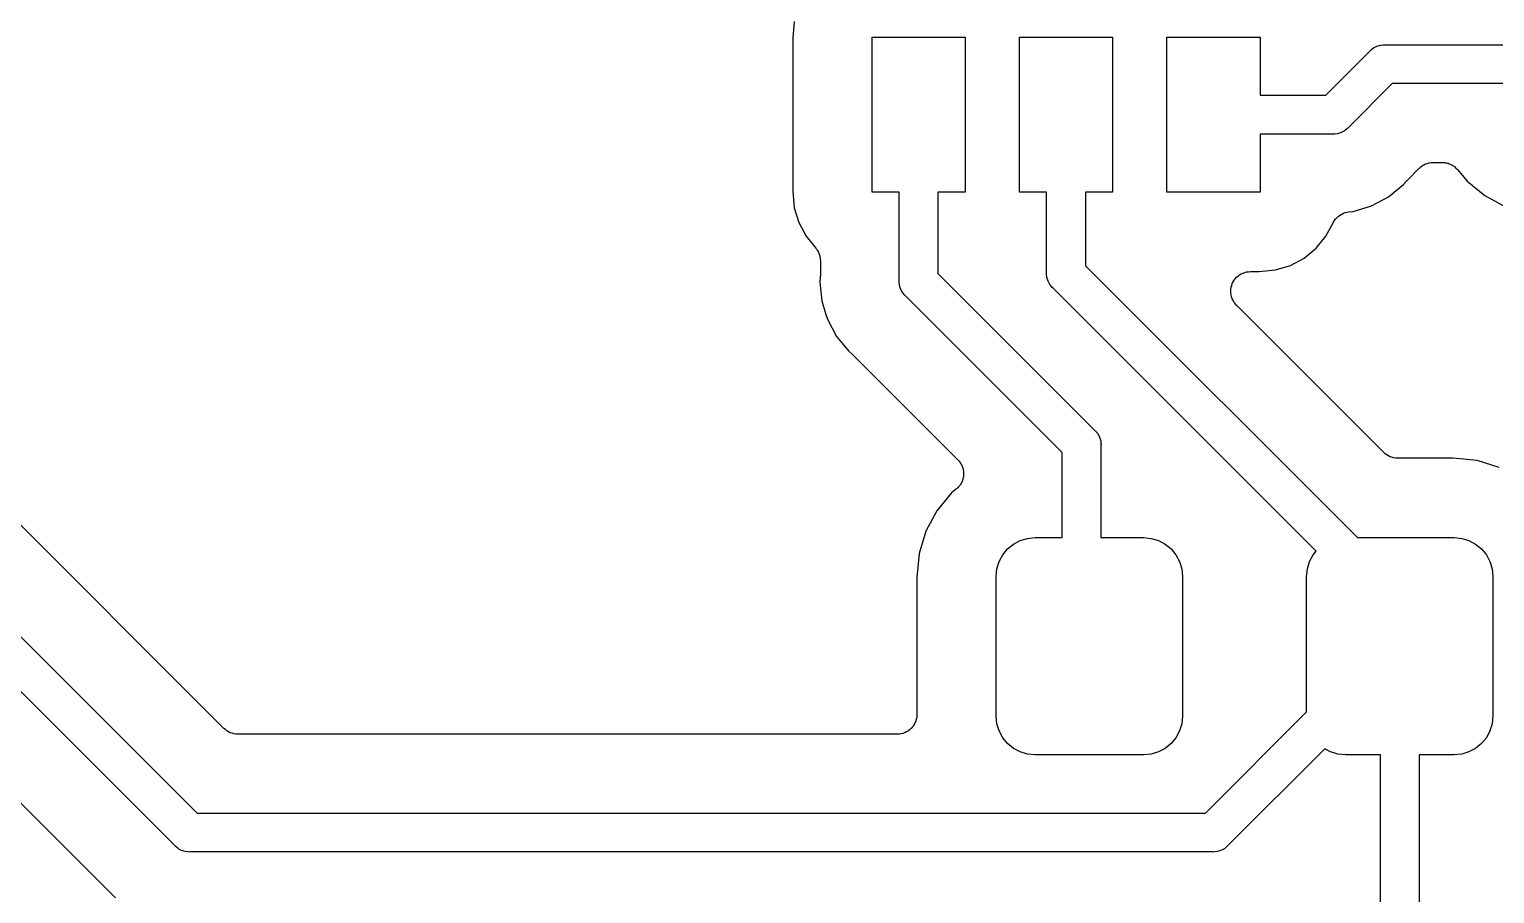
# Model space of a CAD drawing. Extents: x 35.5 to 134.5, y -94.5 to -35.5.
# Drawn here: x 47.47 to 56.91, y -84.14 to -78.58 of the extents above; entities that cross this region are included whole.
import ezdxf

# ---------------------------------------------------------------- set-up
doc = ezdxf.new("R2010")
doc.units = 0
doc.layers.add('BLACK', color=7, linetype='CONTINUOUS')

msp = doc.modelspace()

# ---------------------------------------------------------------- linework, layer by layer
at = {"layer": 'BLACK', "linetype": 'CONTINUOUS'}
for p, q in [((52.3994, -78.5254), (52.3889, -78.6312)), ((52.3889, -78.6312), (52.3889, -79.6188)), ((52.9, -79.625), (52.9, -78.625)), ((52.9, -78.625), (53.5, -78.625)), ((53.5, -78.625), (53.5, -79.625)), ((53.85, -79.625), (53.85, -78.625)), ((53.85, -78.625), (54.45, -78.625)), ((54.45, -78.625), (54.45, -79.625)), ((54.8, -79.625), (54.8, -78.625)), ((54.8, -78.625), (55.4, -78.625)), ((55.4, -78.625), (55.4, -79)), ((55.8232, -79), (56.1073, -78.7159)), ((56.1073, -78.7159), (56.1112, -78.7112)), ((56.1112, -78.7112), (56.1184, -78.7052)), ((56.1184, -78.7052), (56.1302, -78.6956)), ((56.1302, -78.6956), (56.1519, -78.684)), ((56.1519, -78.684), (56.1755, -78.6768)), ((56.1755, -78.6768), (56.1939, -78.675)), ((56.1939, -78.675), (56.2, -78.6744)), ((56.1939, -78.675), (56.1939, -78.675)), ((56.2, -78.6744), (56.2061, -78.675)), ((56.2061, -78.675), (57.025, -78.675)), ((56.2518, -78.925), (55.9677, -79.209)), ((57.025, -78.925), (56.2518, -78.925)), ((55.4, -79), (55.8232, -79)), ((55.8689, -79.25), (55.4, -79.25)), ((55.4, -79.25), (55.4, -79.625)), ((55.875, -79.2506), (55.8689, -79.25)), ((55.8811, -79.25), (55.875, -79.2506)), ((55.8995, -79.2482), (55.8811, -79.25)), ((55.8811, -79.25), (55.8811, -79.25)), ((55.9231, -79.241), (55.8995, -79.2482)), ((55.9448, -79.2294), (55.9231, -79.241)), ((55.9638, -79.2138), (55.9448, -79.2294)), ((55.9677, -79.209), (55.9638, -79.2138)), ((44.3903, -79.4636), (48.5518, -83.625)), ((48.725, -83.0798), (45.1068, -79.4616)), ((56.349, -79.5462), (56.425, -79.4702)), ((56.425, -79.4702), (56.4253, -79.4699)), ((56.4253, -79.4699), (56.4263, -79.469)), ((56.4253, -79.4699), (56.4253, -79.4699)), ((56.4253, -79.4699), (56.4253, -79.4699)), ((56.4263, -79.469), (56.4355, -79.4616)), ((56.4355, -79.4616), (56.4445, -79.4542)), ((56.4445, -79.4542), (56.4451, -79.4539)), ((56.4451, -79.4539), (56.4456, -79.4535)), ((56.4456, -79.4535), (56.4561, -79.4481)), ((56.4561, -79.4481), (56.4664, -79.4426)), ((56.4664, -79.4426), (56.467, -79.4424)), ((56.467, -79.4424), (56.4676, -79.4421)), ((56.4676, -79.4421), (56.4789, -79.4388)), ((56.4789, -79.4388), (56.4901, -79.4354)), ((56.4901, -79.4354), (56.4908, -79.4354)), ((56.4908, -79.4354), (56.4914, -79.4352)), ((56.4914, -79.4352), (56.5031, -79.4341)), ((56.5031, -79.4341), (56.5148, -79.433)), ((56.5148, -79.433), (56.5743, -79.433)), ((56.5743, -79.433), (56.5761, -79.433)), ((56.5761, -79.433), (56.5817, -79.4336)), ((56.5817, -79.4336), (56.5872, -79.4337)), ((56.5872, -79.4337), (56.5939, -79.435)), ((56.5939, -79.435), (56.6007, -79.4358)), ((56.6007, -79.4358), (56.6061, -79.4375)), ((56.6061, -79.4375), (56.6115, -79.4386)), ((56.6115, -79.4386), (56.6178, -79.4412)), ((56.6178, -79.4412), (56.6244, -79.4433)), ((56.6244, -79.4433), (56.6293, -79.446)), ((56.6293, -79.446), (56.6344, -79.4481)), ((56.6344, -79.4481), (56.6401, -79.4519)), ((56.6401, -79.4519), (56.6461, -79.4552)), ((56.6461, -79.4552), (56.6504, -79.4588)), ((56.6504, -79.4588), (56.655, -79.4619)), ((56.655, -79.4619), (56.6598, -79.4667)), ((56.6598, -79.4667), (56.6651, -79.4711)), ((56.6651, -79.4711), (56.6686, -79.4755)), ((56.6686, -79.4755), (56.6725, -79.4794)), ((56.6725, -79.4794), (56.7336, -79.5539)), ((56.2284, -79.6539), (56.3248, -79.5748)), ((56.3248, -79.5748), (56.3406, -79.5554)), ((56.3406, -79.5554), (56.3418, -79.5541)), ((56.3418, -79.5541), (56.3456, -79.5503)), ((56.3456, -79.5503), (56.349, -79.5462)), ((56.7336, -79.5539), (56.847, -79.6469)), ((48.4073, -83.8341), (44.2136, -79.6403)), ((52.3889, -79.6188), (52.3994, -79.7246)), ((53.075, -79.625), (52.9, -79.625)), ((53.075, -80.1939), (53.075, -79.625)), ((53.5, -79.625), (53.325, -79.625)), ((53.325, -79.625), (53.325, -80.1482)), ((54.025, -79.625), (53.85, -79.625)), ((54.025, -80.1439), (54.025, -79.625)), ((54.45, -79.625), (54.275, -79.625)), ((54.275, -79.625), (54.275, -80.0982)), ((55.4, -79.625), (54.8, -79.625)), ((56.1184, -79.7126), (56.2284, -79.6539)), ((56.847, -79.6469), (56.9763, -79.716)), ((52.3994, -79.7246), (52.4284, -79.8203)), ((55.9055, -79.7787), (55.9154, -79.7722)), ((55.9154, -79.7722), (55.9252, -79.7657)), ((55.9252, -79.7657), (55.9258, -79.7655)), ((55.9258, -79.7655), (55.9263, -79.7652)), ((55.9263, -79.7652), (55.9373, -79.7608)), ((55.9373, -79.7608), (55.9481, -79.7563)), ((55.9481, -79.7563), (55.9487, -79.7562)), ((55.9487, -79.7562), (55.9493, -79.7559)), ((55.9493, -79.7559), (55.9609, -79.7538)), ((55.9609, -79.7538), (55.9724, -79.7515)), ((55.9724, -79.7515), (55.9991, -79.7488)), ((55.9991, -79.7488), (56.1184, -79.7126)), ((52.4284, -79.8203), (52.4756, -79.9086)), ((55.8244, -79.9086), (55.8729, -79.818)), ((55.8729, -79.818), (55.8731, -79.8175)), ((55.8731, -79.8175), (55.8737, -79.8164)), ((55.8731, -79.8175), (55.8731, -79.8175)), ((55.8731, -79.8175), (55.8731, -79.8175)), ((55.8737, -79.8164), (55.8804, -79.8067)), ((55.8804, -79.8067), (55.887, -79.7969)), ((55.887, -79.7969), (55.8874, -79.7965)), ((55.8874, -79.7965), (55.8878, -79.796)), ((55.8878, -79.796), (55.8962, -79.7878)), ((55.8962, -79.7878), (55.9046, -79.7795)), ((55.9046, -79.7795), (55.9051, -79.7791)), ((55.9051, -79.7791), (55.9055, -79.7787)), ((52.4756, -79.9086), (52.5382, -79.9849)), ((55.7609, -79.9859), (55.8244, -79.9086)), ((52.5382, -79.9849), (52.5393, -79.9863)), ((52.5393, -79.9863), (52.5423, -79.9909)), ((52.5423, -79.9909), (52.5458, -79.9952)), ((52.5458, -79.9952), (52.549, -80.0012)), ((52.549, -80.0012), (52.5528, -80.007)), ((52.5528, -80.007), (52.5548, -80.0122)), ((52.5548, -80.0122), (52.5574, -80.017)), ((52.5574, -80.017), (52.5594, -80.0236)), ((52.5594, -80.0236), (52.562, -80.0301)), ((52.562, -80.0301), (52.563, -80.0355)), ((52.563, -80.0355), (52.5646, -80.0408)), ((52.5646, -80.0408), (52.5653, -80.0476)), ((52.5653, -80.0476), (52.5665, -80.0544)), ((52.5665, -80.0544), (52.5665, -80.0599)), ((55.5953, -80.0966), (55.6836, -80.0494)), ((55.6836, -80.0494), (55.7609, -79.9859)), ((52.5665, -80.0599), (52.567, -80.0654)), ((52.567, -80.0654), (52.567, -80.1627)), ((53.325, -80.1482), (54.3341, -81.1573)), ((54.0244, -80.15), (54.025, -80.1439)), ((54.0268, -80.1745), (54.0244, -80.15)), ((54.275, -80.0982), (56.0268, -81.85)), ((55.268, -80.157), (55.2788, -80.1513)), ((55.2788, -80.1513), (55.2895, -80.1457)), ((55.2895, -80.1457), (55.2897, -80.1456)), ((55.2897, -80.1456), (55.2899, -80.1455)), ((55.2899, -80.1455), (55.3015, -80.142)), ((55.3015, -80.142), (55.3132, -80.1385)), ((55.3132, -80.1385), (55.3134, -80.1385)), ((55.3134, -80.1385), (55.3136, -80.1384)), ((55.3136, -80.1384), (55.3257, -80.1373)), ((55.3257, -80.1373), (55.3379, -80.1361)), ((55.3379, -80.1361), (55.3938, -80.1361)), ((55.3938, -80.1361), (55.4996, -80.1256)), ((55.4996, -80.1256), (55.5953, -80.0966)), ((52.5664, -80.1751), (52.5639, -80.2)), ((52.5639, -80.2), (52.5664, -80.2249)), ((52.567, -80.1645), (52.5664, -80.1698)), ((52.5664, -80.1698), (52.5664, -80.1751)), ((52.5664, -80.2249), (52.5664, -80.225)), ((52.5664, -80.225), (52.5762, -80.3241)), ((52.567, -80.1627), (52.567, -80.1645)), ((53.0744, -80.2), (53.075, -80.1939)), ((53.075, -80.2061), (53.0744, -80.2)), ((53.0768, -80.2245), (53.075, -80.2061)), ((53.075, -80.2061), (53.075, -80.2061)), ((53.084, -80.2481), (53.0768, -80.2245)), ((54.034, -80.1981), (54.0268, -80.1745)), ((54.0456, -80.2198), (54.034, -80.1981)), ((54.0565, -80.2331), (54.0456, -80.2198)), ((54.0612, -80.2388), (54.0565, -80.2331)), ((54.066, -80.2427), (54.0612, -80.2388)), ((55.7612, -81.9379), (54.066, -80.2427)), ((55.2122, -80.2497), (55.2135, -80.2375)), ((55.2135, -80.2373), (55.2136, -80.2371)), ((55.2135, -80.2375), (55.2135, -80.2373)), ((55.2136, -80.2371), (55.2172, -80.2255)), ((55.2172, -80.2255), (55.2208, -80.2139)), ((55.2208, -80.2139), (55.2209, -80.2137)), ((55.2209, -80.2137), (55.221, -80.2134)), ((55.221, -80.2134), (55.2268, -80.2028)), ((55.2268, -80.2028), (55.2326, -80.1921)), ((55.2326, -80.1921), (55.2327, -80.1919)), ((55.2327, -80.1919), (55.2328, -80.1917)), ((55.2328, -80.1917), (55.2406, -80.1824)), ((55.2406, -80.1824), (55.2484, -80.173)), ((55.2484, -80.173), (55.2486, -80.1728)), ((55.2486, -80.1728), (55.2487, -80.1726)), ((55.2487, -80.1726), (55.2582, -80.1649)), ((55.2582, -80.1649), (55.2676, -80.1573)), ((55.2676, -80.1573), (55.2678, -80.1572)), ((55.2678, -80.1572), (55.268, -80.157)), ((52.5762, -80.3241), (52.6008, -80.4054)), ((53.0956, -80.2698), (53.084, -80.2481)), ((53.1112, -80.2888), (53.0956, -80.2698)), ((53.116, -80.2927), (53.1112, -80.2888)), ((54.125, -81.3018), (53.116, -80.2927)), ((55.2109, -80.2617), (55.2122, -80.2497)), ((55.2109, -80.262), (55.2109, -80.2617)), ((55.2109, -80.2622), (55.2109, -80.262)), ((55.212, -80.2742), (55.2109, -80.2622)), ((55.213, -80.2864), (55.212, -80.2742)), ((55.2131, -80.2866), (55.213, -80.2864)), ((55.2131, -80.2869), (55.2131, -80.2866)), ((55.2165, -80.2984), (55.2131, -80.2869)), ((55.22, -80.3102), (55.2165, -80.2984)), ((55.2201, -80.3104), (55.22, -80.3102)), ((55.2201, -80.3106), (55.2201, -80.3104)), ((55.2257, -80.3213), (55.2201, -80.3106)), ((55.2314, -80.3322), (55.2257, -80.3213)), ((55.2315, -80.3324), (55.2314, -80.3322)), ((55.2316, -80.3326), (55.2315, -80.3324)), ((55.2392, -80.3421), (55.2316, -80.3326)), ((44.2116, -80.3568), (48.026, -84.1712)), ((52.6008, -80.4054), (52.6008, -80.4054)), ((52.6008, -80.4054), (52.6124, -80.4434)), ((55.2468, -80.3516), (55.2392, -80.3421)), ((55.2471, -80.3519), (55.2468, -80.3516)), ((55.2481, -80.3529), (55.2471, -80.3519)), ((55.2471, -80.3519), (55.2471, -80.3519)), ((55.2471, -80.3519), (55.2471, -80.3519)), ((56.1969, -81.3017), (55.2481, -80.3529)), ((52.6124, -80.4434), (52.6711, -80.5534)), ((52.6711, -80.5534), (52.6933, -80.5804)), ((52.6933, -80.5804), (52.6933, -80.5804)), ((52.6933, -80.5804), (52.7502, -80.6498)), ((52.7502, -80.6498), (52.7696, -80.6656)), ((52.7696, -80.6656), (52.7709, -80.6668)), ((52.7709, -80.6668), (52.7747, -80.6706)), ((52.7747, -80.6706), (52.7788, -80.674)), ((52.7788, -80.674), (53.4531, -81.3483)), ((54.3341, -81.1573), (54.3388, -81.1612)), ((54.3388, -81.1612), (54.3427, -81.1659)), ((54.3427, -81.1659), (54.3427, -81.1659)), ((54.3427, -81.1659), (54.3524, -81.1777)), ((54.3524, -81.1777), (54.3544, -81.1802)), ((54.3544, -81.1802), (54.366, -81.2019)), ((54.366, -81.2019), (54.3732, -81.2255)), ((54.3732, -81.2255), (54.375, -81.2439)), ((54.375, -81.2439), (54.375, -81.2439)), ((54.375, -81.2439), (54.3756, -81.25)), ((54.3756, -81.25), (54.375, -81.2561)), ((54.375, -81.2561), (54.375, -81.85)), ((53.4531, -81.3483), (53.4544, -81.3496)), ((53.4544, -81.3496), (53.458, -81.3541)), ((53.458, -81.3541), (53.4621, -81.3583)), ((53.4621, -81.3583), (53.4657, -81.3638)), ((53.4657, -81.3638), (53.4699, -81.369)), ((53.4699, -81.369), (53.4725, -81.3741)), ((53.4725, -81.3741), (53.4757, -81.379)), ((53.4757, -81.379), (53.4782, -81.3851)), ((54.125, -81.85), (54.125, -81.3018)), ((56.206, -81.3092), (56.1969, -81.3017)), ((56.215, -81.3167), (56.206, -81.3092)), ((56.2156, -81.317), (56.215, -81.3167)), ((56.2161, -81.3175), (56.2156, -81.317)), ((56.2264, -81.323), (56.2161, -81.3175)), ((56.2367, -81.3287), (56.2264, -81.323)), ((56.2373, -81.3289), (56.2367, -81.3287)), ((56.2379, -81.3292), (56.2373, -81.3289)), ((56.2491, -81.3326), (56.2379, -81.3292)), ((56.2603, -81.3362), (56.2491, -81.3326)), ((56.261, -81.3362), (56.2603, -81.3362)), ((56.2616, -81.3364), (56.261, -81.3362)), ((56.2733, -81.3376), (56.2616, -81.3364)), ((56.285, -81.3389), (56.2733, -81.3376)), ((56.2863, -81.3389), (56.285, -81.3389)), ((56.2867, -81.3389), (56.2863, -81.3389)), ((56.2863, -81.3389), (56.2863, -81.3389)), ((56.2863, -81.3389), (56.2863, -81.3389)), ((56.6438, -81.3389), (56.2867, -81.3389)), ((56.7984, -81.3542), (56.6438, -81.3389)), ((56.941, -81.3974), (56.7984, -81.3542)), ((53.4782, -81.3851), (53.4813, -81.391)), ((53.4813, -81.391), (53.4829, -81.3965)), ((53.4829, -81.3965), (53.4851, -81.4019)), ((53.4859, -81.4696), (53.4848, -81.4753)), ((53.4851, -81.4019), (53.4863, -81.4084)), ((53.4877, -81.4641), (53.4859, -81.4696)), ((53.4863, -81.4084), (53.4882, -81.4148)), ((53.4884, -81.4575), (53.4877, -81.4641)), ((53.4882, -81.4148), (53.4887, -81.4206)), ((53.4897, -81.451), (53.4884, -81.4575)), ((53.4887, -81.4206), (53.4898, -81.4262)), ((53.4903, -81.4395), (53.4897, -81.4452)), ((53.4897, -81.4452), (53.4897, -81.451)), ((53.4898, -81.4262), (53.4898, -81.4329)), ((53.4898, -81.4329), (53.4903, -81.4395)), ((53.4123, -81.5623), (53.3177, -81.6775)), ((53.4439, -81.5363), (53.4123, -81.5623)), ((53.448, -81.5322), (53.4439, -81.5363)), ((53.4525, -81.5286), (53.448, -81.5322)), ((53.4568, -81.5235), (53.4525, -81.5286)), ((53.4614, -81.5188), (53.4568, -81.5235)), ((53.4647, -81.514), (53.4614, -81.5188)), ((53.4684, -81.5095), (53.4647, -81.514)), ((53.4716, -81.5037), (53.4684, -81.5095)), ((53.4752, -81.4982), (53.4716, -81.5037)), ((53.4775, -81.4929), (53.4752, -81.4982)), ((53.4802, -81.4878), (53.4775, -81.4929)), ((53.4822, -81.4814), (53.4802, -81.4878)), ((53.4848, -81.4753), (53.4822, -81.4814)), ((53.3177, -81.6775), (53.2474, -81.809)), ((53.2474, -81.809), (53.2042, -81.9516)), ((53.9012, -81.8548), (53.95, -81.85)), ((53.95, -81.85), (54.125, -81.85)), ((54.375, -81.85), (54.65, -81.85)), ((54.65, -81.85), (54.6988, -81.8548)), ((56.0268, -81.85), (56.65, -81.85)), ((56.65, -81.85), (56.6988, -81.8548)), ((53.7421, -81.9611), (53.7732, -81.9232)), ((53.7732, -81.9232), (53.8111, -81.8921)), ((53.8111, -81.8921), (53.8543, -81.869)), ((53.8543, -81.869), (53.9012, -81.8548)), ((54.6988, -81.8548), (54.7457, -81.869)), ((54.7457, -81.869), (54.7889, -81.8921)), ((54.7889, -81.8921), (54.8268, -81.9232)), ((54.8268, -81.9232), (54.8579, -81.9611)), ((55.7421, -81.9611), (55.7612, -81.9379)), ((56.6988, -81.8548), (56.7457, -81.869)), ((56.7457, -81.869), (56.7889, -81.8921)), ((56.7889, -81.8921), (56.8268, -81.9232)), ((56.8268, -81.9232), (56.8579, -81.9611)), ((53.2042, -81.9516), (53.1889, -82.1062)), ((53.7048, -82.0512), (53.719, -82.0043)), ((53.719, -82.0043), (53.7421, -81.9611)), ((54.8579, -81.9611), (54.881, -82.0043)), ((54.881, -82.0043), (54.8952, -82.0512)), ((55.7048, -82.0512), (55.719, -82.0043)), ((55.719, -82.0043), (55.7421, -81.9611)), ((56.8579, -81.9611), (56.881, -82.0043)), ((56.881, -82.0043), (56.8952, -82.0512)), ((53.1889, -82.1062), (53.1889, -82.99)), ((53.7, -82.1), (53.7048, -82.0512)), ((53.7, -83), (53.7, -82.1)), ((54.8952, -82.0512), (54.9, -82.1)), ((54.9, -82.1), (54.9, -83)), ((55.7, -82.1), (55.7048, -82.0512)), ((55.7, -82.9732), (55.7, -82.1)), ((56.8952, -82.0512), (56.9, -82.1)), ((56.9, -82.1), (56.9, -83)), ((55.0482, -83.625), (55.7, -82.9732)), ((53.159, -83.0709), (53.1514, -83.0801)), ((53.1667, -83.0618), (53.159, -83.0709)), ((53.1669, -83.0614), (53.1667, -83.0618)), ((53.1672, -83.061), (53.1669, -83.0614)), ((53.1729, -83.0505), (53.1672, -83.061)), ((53.1787, -83.04), (53.1729, -83.0505)), ((53.1788, -83.0396), (53.1787, -83.04)), ((53.179, -83.0392), (53.1788, -83.0396)), ((53.1825, -83.0278), (53.179, -83.0392)), ((53.1862, -83.0164), (53.1825, -83.0278)), ((53.1863, -83.0155), (53.1862, -83.016)), ((53.1862, -83.016), (53.1862, -83.0164)), ((53.1876, -83.0037), (53.1863, -83.0155)), ((53.1889, -82.9918), (53.1876, -83.0037)), ((53.1889, -82.99), (53.1889, -82.9909)), ((53.1889, -82.9909), (53.1889, -82.9909)), ((53.1889, -82.9909), (53.1889, -82.9909)), ((53.1889, -82.9909), (53.1889, -82.9918)), ((53.7048, -83.0488), (53.7, -83)), ((53.719, -83.0957), (53.7048, -83.0488)), ((54.8952, -83.0488), (54.881, -83.0957)), ((54.9, -83), (54.8952, -83.0488)), ((56.8952, -83.0488), (56.881, -83.0957)), ((56.9, -83), (56.8952, -83.0488)), ((48.7341, -83.0873), (48.725, -83.0798)), ((48.7431, -83.0948), (48.7341, -83.0873)), ((48.7436, -83.0951), (48.7431, -83.0948)), ((48.7442, -83.0955), (48.7436, -83.0951)), ((48.7545, -83.1011), (48.7442, -83.0955)), ((48.7648, -83.1067), (48.7545, -83.1011)), ((48.7654, -83.1069), (48.7648, -83.1067)), ((48.766, -83.1072), (48.7654, -83.1069)), ((48.7772, -83.1107), (48.766, -83.1072)), ((48.7884, -83.1142), (48.7772, -83.1107)), ((48.7891, -83.1143), (48.7884, -83.1142)), ((48.7897, -83.1145), (48.7891, -83.1143)), ((48.8014, -83.1157), (48.7897, -83.1145)), ((48.813, -83.117), (48.8014, -83.1157)), ((48.8143, -83.117), (48.813, -83.117)), ((48.8144, -83.117), (48.8143, -83.117)), ((48.8148, -83.117), (48.8144, -83.117)), ((48.8144, -83.117), (48.8144, -83.117)), ((53.0619, -83.117), (48.8148, -83.117)), ((53.0738, -83.1158), (53.0619, -83.117)), ((53.0857, -83.1148), (53.0738, -83.1158)), ((53.0862, -83.1146), (53.0857, -83.1148)), ((53.0866, -83.1146), (53.0862, -83.1146)), ((53.0981, -83.1111), (53.0866, -83.1146)), ((53.1095, -83.1078), (53.0981, -83.1111)), ((53.1099, -83.1075), (53.1095, -83.1078)), ((53.1103, -83.1074), (53.1099, -83.1075)), ((53.1209, -83.1018), (53.1103, -83.1074)), ((53.1315, -83.0963), (53.1209, -83.1018)), ((53.1318, -83.096), (53.1315, -83.0963)), ((53.1322, -83.0958), (53.1318, -83.096)), ((53.1415, -83.0882), (53.1322, -83.0958)), ((53.1508, -83.0807), (53.1415, -83.0882)), ((53.1511, -83.0804), (53.1508, -83.0807)), ((53.1514, -83.0801), (53.1511, -83.0804)), ((53.7421, -83.1389), (53.719, -83.0957)), ((53.7732, -83.1768), (53.7421, -83.1389)), ((54.8579, -83.1389), (54.8268, -83.1768)), ((54.881, -83.0957), (54.8579, -83.1389)), ((56.8579, -83.1389), (56.8268, -83.1768)), ((56.881, -83.0957), (56.8579, -83.1389)), ((53.8111, -83.2079), (53.7732, -83.1768)), ((53.8543, -83.231), (53.8111, -83.2079)), ((53.9012, -83.2452), (53.8543, -83.231)), ((53.95, -83.25), (53.9012, -83.2452)), ((54.65, -83.25), (53.95, -83.25)), ((54.6988, -83.2452), (54.65, -83.25)), ((54.7457, -83.231), (54.6988, -83.2452)), ((54.7889, -83.2079), (54.7457, -83.231)), ((54.8268, -83.1768), (54.7889, -83.2079)), ((55.8162, -83.2106), (55.1927, -83.834)), ((55.8543, -83.231), (55.8162, -83.2106)), ((55.9012, -83.2452), (55.8543, -83.231)), ((55.95, -83.25), (55.9012, -83.2452)), ((56.175, -83.25), (55.95, -83.25)), ((56.175, -84.275), (56.175, -83.25)), ((56.65, -83.25), (56.425, -83.25)), ((56.425, -83.25), (56.425, -84.275)), ((56.6988, -83.2452), (56.65, -83.25)), ((56.7457, -83.231), (56.6988, -83.2452)), ((56.7889, -83.2079), (56.7457, -83.231)), ((56.8268, -83.1768), (56.7889, -83.2079)), ((48.5518, -83.625), (55.0482, -83.625)), ((48.4112, -83.8388), (48.4073, -83.8341)), ((55.1927, -83.834), (55.1888, -83.8388)), ((48.4159, -83.8427), (48.4112, -83.8388)), ((48.427, -83.8518), (48.4159, -83.8427)), ((48.4159, -83.8427), (48.4159, -83.8427)), ((48.4302, -83.8544), (48.427, -83.8518)), ((48.4519, -83.866), (48.4302, -83.8544)), ((48.4755, -83.8732), (48.4519, -83.866)), ((48.4939, -83.875), (48.4755, -83.8732)), ((48.5, -83.8756), (48.4939, -83.875)), ((48.4939, -83.875), (48.4939, -83.875)), ((48.5061, -83.875), (48.5, -83.8756)), ((55.0939, -83.875), (48.5061, -83.875)), ((55.1, -83.8756), (55.0939, -83.875)), ((55.1061, -83.875), (55.1, -83.8756)), ((55.1245, -83.8732), (55.1061, -83.875)), ((55.1061, -83.875), (55.1061, -83.875)), ((55.1481, -83.866), (55.1245, -83.8732)), ((55.1698, -83.8544), (55.1481, -83.866)), ((55.1888, -83.8388), (55.1698, -83.8544))]:
    msp.add_line(p, q, dxfattribs=at)

doc.saveas('drawing.dxf')
